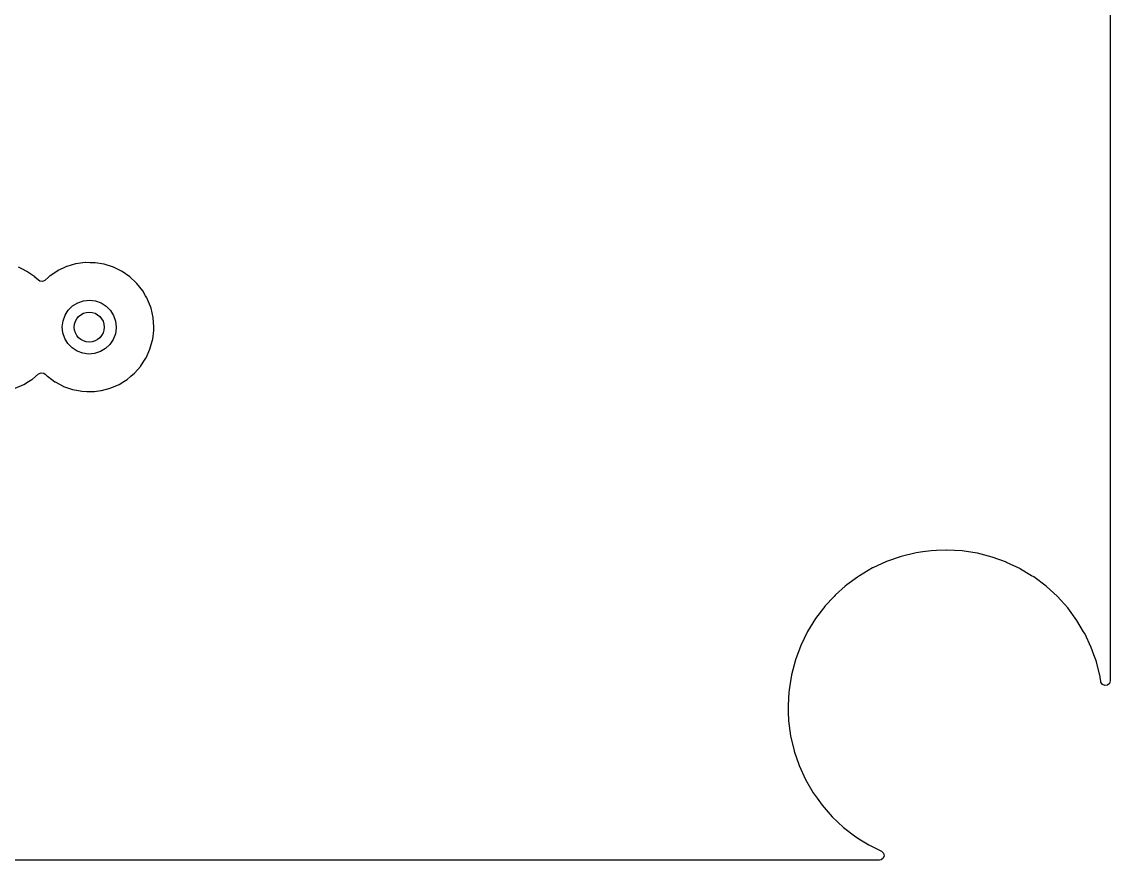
# Model space of a CAD drawing. Extents: x 1.63 to 4.81, y -6.15 to -3.83.
# Drawn here: x 3.662 to 4.806, y -6.148 to -5.267 of the extents above; entities that cross this region are included whole.
import ezdxf

# ---------------------------------------------------------------- set-up
doc = ezdxf.new("R2010")
doc.units = 0
doc.header["$MEASUREMENT"] = 0
doc.layers.add('BLACK', color=7, linetype='CONTINUOUS')

msp = doc.modelspace()

# ---------------------------------------------------------------- linework, layer by layer
at = {"layer": 'BLACK', "linetype": 'CONTINUOUS'}
for p, q in [((4.80569, -4.01546), (4.80569, -5.95961)), ((3.66255, -5.5268), (3.65829, -5.5247)), ((3.70872, -5.52405), (3.70528, -5.52564)), ((3.70889, -5.52397), (3.70872, -5.52405)), ((3.70872, -5.52405), (3.70872, -5.52405)), ((3.70907, -5.52392), (3.70889, -5.52397)), ((3.71838, -5.52121), (3.70907, -5.52392)), ((3.70907, -5.52392), (3.70907, -5.52392)), ((3.71855, -5.52116), (3.71838, -5.52121)), ((3.71838, -5.52121), (3.71838, -5.52121)), ((3.72853, -5.5198), (3.71855, -5.52116)), ((3.72871, -5.5198), (3.72853, -5.5198)), ((3.73371, -5.51987), (3.72871, -5.5198)), ((3.72871, -5.5198), (3.72871, -5.5198)), ((3.7386, -5.51993), (3.73371, -5.51987)), ((3.73878, -5.51996), (3.7386, -5.51993)), ((3.74835, -5.52152), (3.73878, -5.51996)), ((3.73878, -5.51996), (3.73878, -5.51996)), ((3.74853, -5.52155), (3.74835, -5.52152)), ((3.74835, -5.52152), (3.74835, -5.52152)), ((3.75812, -5.52462), (3.74853, -5.52155)), ((3.75829, -5.5247), (3.75812, -5.52462)), ((3.76255, -5.5268), (3.75829, -5.5247)), ((3.75829, -5.5247), (3.75829, -5.5247)), ((3.66715, -5.52907), (3.66255, -5.5268)), ((3.67542, -5.53481), (3.66715, -5.52907)), ((3.67556, -5.53494), (3.67542, -5.53481)), ((3.67926, -5.53841), (3.67556, -5.53494)), ((3.68995, -5.53494), (3.68596, -5.5385)), ((3.69133, -5.53371), (3.68995, -5.53494)), ((3.69148, -5.53361), (3.69133, -5.53371)), ((3.69959, -5.52829), (3.69148, -5.53361)), ((3.69148, -5.53361), (3.69148, -5.53361)), ((3.69975, -5.52819), (3.69959, -5.52829)), ((3.69959, -5.52829), (3.69959, -5.52829)), ((3.70528, -5.52564), (3.69975, -5.52819)), ((3.76715, -5.52907), (3.76255, -5.5268)), ((3.77542, -5.53481), (3.76715, -5.52907)), ((3.77556, -5.53494), (3.77542, -5.53481)), ((3.78171, -5.54072), (3.77556, -5.53494)), ((3.77556, -5.53494), (3.77556, -5.53494)), ((3.68066, -5.53934), (3.67926, -5.53841)), ((3.68343, -5.5397), (3.68066, -5.53934)), ((3.68596, -5.5385), (3.68343, -5.5397)), ((3.78276, -5.54171), (3.78171, -5.54072)), ((3.78899, -5.54961), (3.78276, -5.54171)), ((3.72659, -5.55991), (3.73288, -5.55925)), ((3.73288, -5.55925), (3.73915, -5.56)), ((3.79197, -5.55483), (3.78899, -5.54961)), ((3.79317, -5.55693), (3.79197, -5.55483)), ((3.79399, -5.55836), (3.79317, -5.55693)), ((3.79405, -5.55853), (3.79399, -5.55836)), ((3.79698, -5.56605), (3.79405, -5.55853)), ((3.70729, -5.57499), (3.71071, -5.56968)), ((3.71071, -5.56968), (3.71523, -5.56526)), ((3.71523, -5.56526), (3.72061, -5.56195)), ((3.72061, -5.56195), (3.72659, -5.55991)), ((3.73915, -5.56), (3.7451, -5.56212)), ((3.7451, -5.56212), (3.75044, -5.56551)), ((3.75044, -5.56551), (3.75489, -5.56999)), ((3.75489, -5.56999), (3.75824, -5.57535)), ((3.79764, -5.56774), (3.79698, -5.56605)), ((3.79986, -5.57756), (3.79764, -5.56774)), ((3.70433, -5.5872), (3.70513, -5.58093)), ((3.70513, -5.58093), (3.70729, -5.57499)), ((3.75824, -5.57535), (3.76032, -5.58132)), ((3.76032, -5.58132), (3.76102, -5.5876)), ((3.8006, -5.5876), (3.79986, -5.57756)), ((3.70495, -5.59349), (3.70433, -5.5872)), ((3.70694, -5.59949), (3.70495, -5.59349)), ((3.76101, -5.58839), (3.76013, -5.59465)), ((3.76102, -5.5876), (3.76101, -5.58839)), ((3.79937, -5.60012), (3.80049, -5.59128)), ((3.80049, -5.59128), (3.80051, -5.59115)), ((3.80049, -5.59128), (3.80049, -5.59128)), ((3.80051, -5.59115), (3.8006, -5.5876)), ((3.71022, -5.60489), (3.70694, -5.59949)), ((3.71461, -5.60944), (3.71022, -5.60489)), ((3.75789, -5.60056), (3.75439, -5.60582)), ((3.76013, -5.59465), (3.75789, -5.60056)), ((3.79789, -5.60592), (3.79919, -5.60132)), ((3.79919, -5.60132), (3.79924, -5.60114)), ((3.79919, -5.60132), (3.79919, -5.60132)), ((3.79924, -5.60114), (3.79937, -5.60012)), ((3.7199, -5.6129), (3.71461, -5.60944)), ((3.72582, -5.6151), (3.7199, -5.6129)), ((3.73208, -5.61594), (3.72582, -5.6151)), ((3.73838, -5.61537), (3.73208, -5.61594)), ((3.74439, -5.61341), (3.73838, -5.61537)), ((3.74982, -5.61018), (3.74439, -5.61341)), ((3.75439, -5.60582), (3.74982, -5.61018)), ((3.79237, -5.62001), (3.79651, -5.61083)), ((3.79651, -5.61083), (3.79789, -5.60592)), ((3.78702, -5.62832), (3.79227, -5.62016)), ((3.79227, -5.62016), (3.79237, -5.62001)), ((3.79227, -5.62016), (3.79227, -5.62016)), ((3.6726, -5.64255), (3.67954, -5.63668)), ((3.67954, -5.63668), (3.68209, -5.63555)), ((3.68209, -5.63555), (3.68486, -5.63598)), ((3.68486, -5.63598), (3.68624, -5.63694)), ((3.68624, -5.63694), (3.68856, -5.63925)), ((3.68856, -5.63925), (3.68871, -5.63936)), ((3.68871, -5.63936), (3.68871, -5.63936)), ((3.68871, -5.63936), (3.69332, -5.64274)), ((3.7726, -5.64255), (3.7765, -5.63925)), ((3.7765, -5.63925), (3.78015, -5.63617)), ((3.78015, -5.63617), (3.78029, -5.63605)), ((3.78015, -5.63617), (3.78015, -5.63617)), ((3.78029, -5.63605), (3.78041, -5.63591)), ((3.78041, -5.63591), (3.7868, -5.62862)), ((3.7868, -5.62862), (3.78693, -5.62848)), ((3.7868, -5.62862), (3.7868, -5.62862)), ((3.78693, -5.62848), (3.78702, -5.62832)), ((3.65479, -5.65182), (3.66404, -5.64785)), ((3.66404, -5.64785), (3.669, -5.64478)), ((3.669, -5.64478), (3.67245, -5.64265)), ((3.67245, -5.64265), (3.6726, -5.64255)), ((3.67245, -5.64265), (3.67245, -5.64265)), ((3.69332, -5.64274), (3.69668, -5.6452)), ((3.69668, -5.6452), (3.69684, -5.64529)), ((3.69684, -5.64529), (3.69684, -5.64529)), ((3.69684, -5.64529), (3.70543, -5.6498)), ((3.70543, -5.6498), (3.70543, -5.6498)), ((3.70543, -5.6498), (3.70559, -5.64989)), ((3.70559, -5.64989), (3.70577, -5.64995)), ((3.70577, -5.64995), (3.70577, -5.64995)), ((3.70577, -5.64995), (3.71092, -5.65175)), ((3.75479, -5.65182), (3.76404, -5.64785)), ((3.76404, -5.64785), (3.769, -5.64478)), ((3.769, -5.64478), (3.77245, -5.64265)), ((3.77245, -5.64265), (3.7726, -5.64255)), ((3.77245, -5.64265), (3.77245, -5.64265)), ((3.71092, -5.65175), (3.7151, -5.65321)), ((3.7151, -5.65321), (3.71528, -5.65324)), ((3.71528, -5.65324), (3.72481, -5.65505)), ((3.72481, -5.65505), (3.72481, -5.65505)), ((3.72481, -5.65505), (3.72499, -5.65509)), ((3.72499, -5.65509), (3.73002, -5.65529)), ((3.73002, -5.65529), (3.73486, -5.65548)), ((3.73486, -5.65548), (3.73486, -5.65548)), ((3.73486, -5.65548), (3.73505, -5.65548)), ((3.73505, -5.65548), (3.73812, -5.65515)), ((3.73812, -5.65515), (3.74487, -5.65441)), ((3.74487, -5.65441), (3.74506, -5.65439)), ((3.74487, -5.65441), (3.74487, -5.65441)), ((3.74506, -5.65439), (3.7457, -5.65422)), ((3.7457, -5.65422), (3.75461, -5.65187)), ((3.75461, -5.65187), (3.75479, -5.65182)), ((3.75461, -5.65187), (3.75461, -5.65187)), ((4.62324, -5.82247), (4.61767, -5.82271)), ((4.63371, -5.82203), (4.62324, -5.82247)), ((4.63383, -5.82203), (4.63371, -5.82203)), ((4.63371, -5.82203), (4.63371, -5.82203)), ((4.64998, -5.82293), (4.63383, -5.82203)), ((4.58593, -5.82876), (4.57065, -5.83408)), ((4.60165, -5.82496), (4.58593, -5.82876)), ((4.60888, -5.82394), (4.60165, -5.82496)), ((4.61755, -5.82272), (4.60888, -5.82394)), ((4.61767, -5.82271), (4.61755, -5.82272)), ((4.61755, -5.82272), (4.61755, -5.82272)), ((4.66597, -5.82541), (4.64998, -5.82293)), ((4.66609, -5.82544), (4.66597, -5.82541)), ((4.68152, -5.8294), (4.66609, -5.82544)), ((4.66609, -5.82544), (4.66609, -5.82544)), ((4.68164, -5.82943), (4.68152, -5.8294)), ((4.68152, -5.8294), (4.68152, -5.8294)), ((4.68175, -5.82947), (4.68164, -5.82943)), ((4.69673, -5.83492), (4.68175, -5.82947)), ((4.68175, -5.82947), (4.68175, -5.82947)), ((4.55597, -5.84087), (4.54202, -5.84905)), ((4.55608, -5.84082), (4.55597, -5.84087)), ((4.57054, -5.83413), (4.55608, -5.84082)), ((4.55608, -5.84082), (4.55608, -5.84082)), ((4.57065, -5.83408), (4.57054, -5.83413)), ((4.69684, -5.83496), (4.69673, -5.83492)), ((4.71143, -5.84195), (4.69684, -5.83496)), ((4.71153, -5.84201), (4.71143, -5.84195)), ((4.72305, -5.84899), (4.71153, -5.84201)), ((4.71153, -5.84201), (4.71153, -5.84201)), ((4.54015, -5.8504), (4.52903, -5.85849)), ((4.54202, -5.84905), (4.54015, -5.8504)), ((4.72526, -5.85033), (4.72305, -5.84899)), ((4.73822, -5.86002), (4.72526, -5.85033)), ((4.52728, -5.86002), (4.51683, -5.8693)), ((4.52884, -5.85864), (4.52728, -5.86002)), ((4.52893, -5.85856), (4.52884, -5.85864)), ((4.52884, -5.85864), (4.52884, -5.85864)), ((4.52903, -5.85849), (4.52893, -5.85856)), ((4.52903, -5.85849), (4.52903, -5.85849)), ((4.75016, -5.87093), (4.73822, -5.86002)), ((4.5154, -5.87085), (4.50584, -5.88117)), ((4.51675, -5.86939), (4.5154, -5.87085)), ((4.51683, -5.8693), (4.51675, -5.86939)), ((4.51675, -5.86939), (4.51675, -5.86939)), ((4.76099, -5.88295), (4.75016, -5.87093)), ((4.50441, -5.88305), (4.49606, -5.89405)), ((4.50577, -5.88127), (4.50441, -5.88305)), ((4.50584, -5.88117), (4.50577, -5.88127)), ((4.50577, -5.88127), (4.50577, -5.88127)), ((4.77059, -5.89597), (4.76099, -5.88295)), ((4.496, -5.89416), (4.48765, -5.90773)), ((4.49606, -5.89405), (4.496, -5.89416)), ((4.77065, -5.89608), (4.77059, -5.89597)), ((4.77772, -5.90794), (4.77065, -5.89608)), ((4.48758, -5.90783), (4.48049, -5.92237)), ((4.48765, -5.90773), (4.48758, -5.90783)), ((4.48765, -5.90773), (4.48765, -5.90773)), ((4.77887, -5.90987), (4.77772, -5.90794)), ((4.78576, -5.9245), (4.77887, -5.90987)), ((4.48049, -5.92237), (4.47485, -5.93753)), ((4.78854, -5.93232), (4.78576, -5.9245)), ((4.7904, -5.93753), (4.78854, -5.93232)), ((4.47485, -5.93753), (4.47072, -5.95317)), ((4.79118, -5.93974), (4.7904, -5.93753)), ((4.7951, -5.95544), (4.79118, -5.93974)), ((4.47072, -5.95317), (4.46814, -5.96914)), ((4.79512, -5.95556), (4.7951, -5.95544)), ((4.79582, -5.96034), (4.79512, -5.95556)), ((4.80569, -5.95961), (4.8049, -5.9623)), ((4.46813, -5.96926), (4.46799, -5.97144)), ((4.46814, -5.96914), (4.46813, -5.96926)), ((4.46813, -5.96926), (4.46813, -5.96926)), ((4.79597, -5.96101), (4.79582, -5.96034)), ((4.79748, -5.96336), (4.79597, -5.96101)), ((4.80002, -5.96452), (4.79748, -5.96336)), ((4.80279, -5.96413), (4.80002, -5.96452)), ((4.8049, -5.9623), (4.80279, -5.96413)), ((4.46799, -5.97144), (4.46712, -5.98529)), ((4.46712, -5.98529), (4.46712, -5.98541)), ((4.46712, -5.98541), (4.4672, -5.9876)), ((4.4672, -5.9876), (4.4672, -5.9876)), ((4.4672, -5.9876), (4.46736, -5.99222)), ((4.46736, -5.99222), (4.46768, -6.00145)), ((4.46768, -6.00145), (4.46982, -6.01749)), ((4.46982, -6.01749), (4.47352, -6.03324)), ((4.47352, -6.03324), (4.47356, -6.03335)), ((4.47356, -6.03335), (4.47356, -6.03335)), ((4.47356, -6.03335), (4.47869, -6.04844)), ((4.47869, -6.04844), (4.47869, -6.04844)), ((4.47869, -6.04844), (4.47873, -6.04855)), ((4.47873, -6.04855), (4.48541, -6.06328)), ((4.48541, -6.06328), (4.4935, -6.07729)), ((4.4935, -6.07729), (4.49357, -6.07739)), ((4.49357, -6.07739), (4.49357, -6.07739)), ((4.49357, -6.07739), (4.49754, -6.08294)), ((4.49754, -6.08294), (4.50292, -6.09044)), ((4.50292, -6.09044), (4.51357, -6.10262)), ((4.51357, -6.10262), (4.52537, -6.11369)), ((4.52537, -6.11369), (4.53818, -6.12356)), ((4.53818, -6.12356), (4.53828, -6.12362)), ((4.53828, -6.12362), (4.53828, -6.12362)), ((4.53828, -6.12362), (4.54324, -6.12672)), ((4.54324, -6.12672), (4.5519, -6.13213)), ((4.5519, -6.13213), (4.55834, -6.13533)), ((4.55834, -6.13533), (4.56534, -6.1388)), ((4.56534, -6.1388), (4.5674, -6.1407)), ((4.5674, -6.1407), (4.5681, -6.14341)), ((4.56314, -6.14821), (1.86427, -6.14821)), ((4.56505, -6.14782), (4.56314, -6.14821)), ((4.56722, -6.14606), (4.56505, -6.14782)), ((4.5681, -6.14341), (4.56722, -6.14606))]:
    msp.add_line(p, q, dxfattribs=at)
at = {"layer": 'BLACK'}
msp.add_circle((3.73268, -5.5876), 0.01575, dxfattribs=at)

doc.saveas('drawing.dxf')
